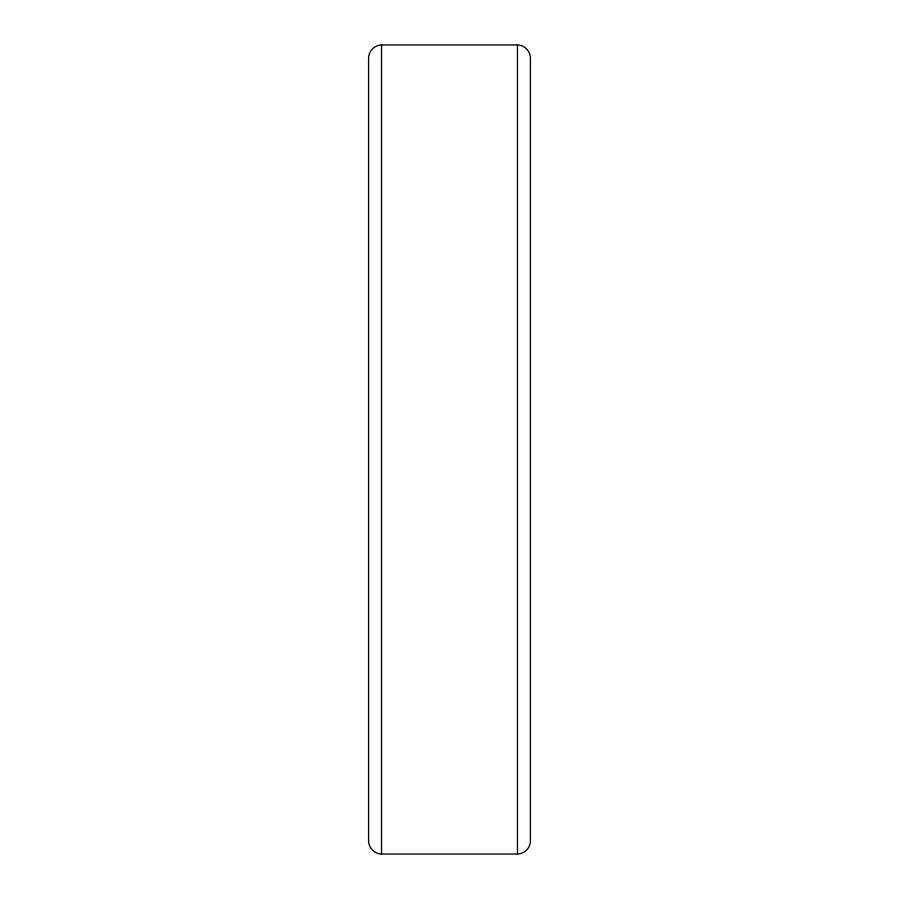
<?xml version="1.0" encoding="UTF-8"?>
<svg xmlns="http://www.w3.org/2000/svg" width="899" height="899" viewBox="0 0 899 899"><rect width="100%" height="100%" fill="white"/><g stroke="black" fill="none" stroke-linecap="round" stroke-linejoin="round"><path stroke-width="1.35" d="M381.536 44.95C374.602 45.085 368.725 50.962 368.59 57.896L368.59 841.116C368.725 848.038 374.602 853.926 381.536 854.05L517.464 854.05C524.398 853.926 530.275 848.038 530.41 841.116L530.41 57.896C530.275 50.962 524.398 45.085 517.464 44.95L381.536 44.95L381.536 854.05M517.464 44.95L517.464 854.05"/></g></svg>
